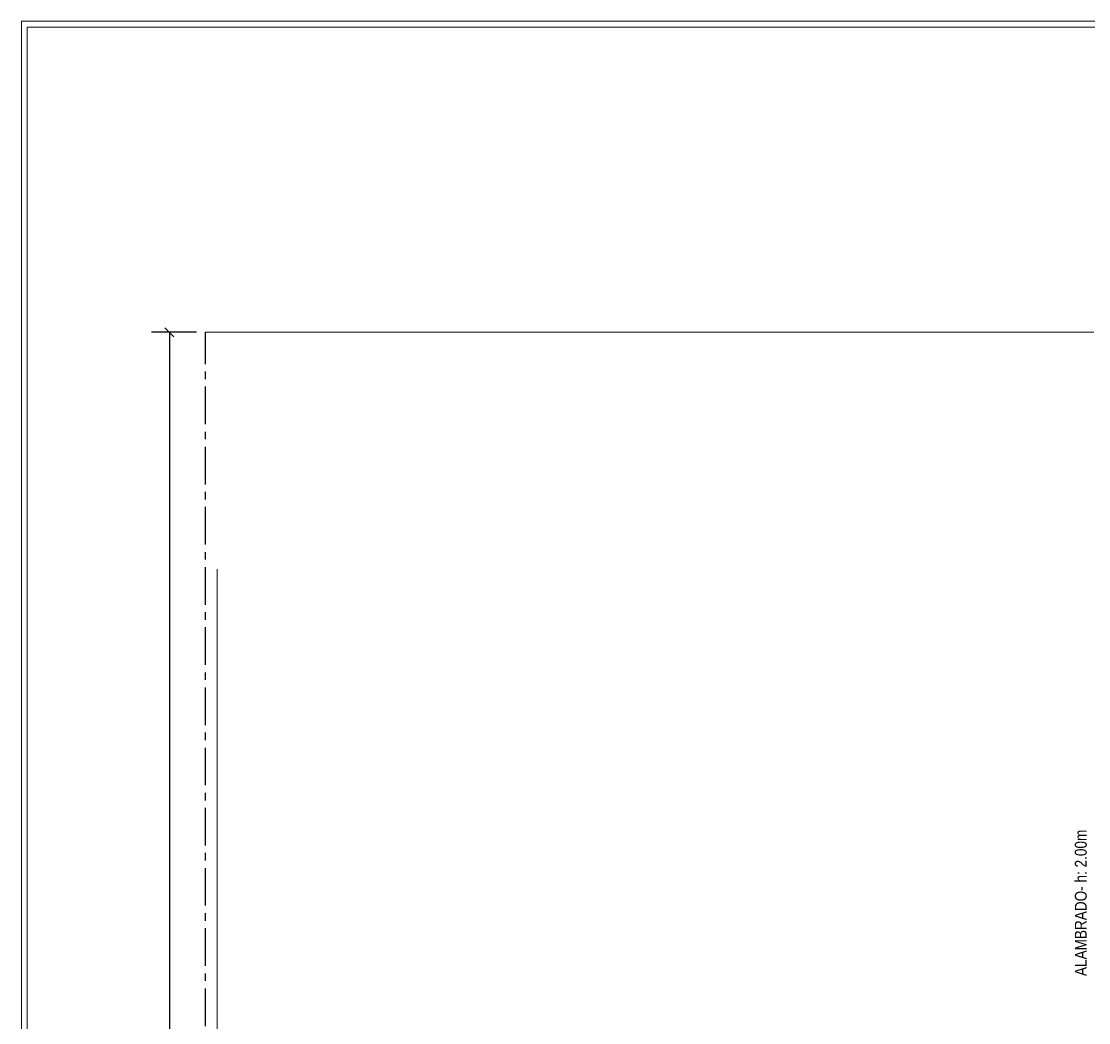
# Model space of a CAD drawing. Header units: millimetres. Extents: x 569 to 671, y 232 to 291.
# Drawn here: x 569.25 to 587.27, y 273.94 to 290.84 of the extents above; entities that cross this region are included whole.
import ezdxf

# ---------------------------------------------------------------- set-up
doc = ezdxf.new("R2010")
doc.units = ezdxf.units.MM
doc.linetypes.add('CENTERX2', pattern=[101.6, 63.5, -12.7, 12.7, -12.7])
for name, color, linetype, lineweight in [('MARCO', 130, 'Continuous', 15), ('Transcr. cotas', 200, 'Continuous', 13), ('Transcr. ejes', 200, 'CENTERX2', 25), ('Transcr. texto', 200, 'Continuous', 25), ('Transcr. vista', 3, 'Continuous', 13), ('Transcr. vista fina', 111, 'Continuous', 15)]:
    doc.layers.add(name, color=color, linetype=linetype, lineweight=lineweight)
doc.styles.add('CARATULA', font='arial.ttf')
doc.styles.add('Cecilia-3', font='ARIALN.TTF', dxfattribs={"height": 0.04})
doc.dimstyles.new('Seba', dxfattribs={"dimscale": 0.3, "dimtxt": 0.7, "dimasz": 0.5, "dimexe": 1, "dimexo": 0.5, "dimgap": 0.3, "dimtad": 0, "dimzin": 1, "dimtxsty": 'CARATULA', "dimblk": 'OBLIQUE', "dimcen": 0.5, "dimclrd": 256, "dimclre": 256, "dimadec": 0, "dimazin": 0, "dimtm": 1e-09, "dimtfac": 1, "dimtmove": 0, "dimatfit": 3, "dimldrblk": 'OBLIQUE', "dimfxl": 1.25, "dimarcsym": 1})

# ---------------------------------------------------------------- blocks, each defined once
blk = doc.blocks.new('_Oblique')
at = {"color": 0, "linetype": 'ByBlock', "lineweight": -2}
blk.add_line((-0.5, -0.5), (0.5, 0.5), dxfattribs=at)
blk = doc.blocks.new('*D111')
at = {"layer": 'Defpoints', "color": 0, "transparency": 16777216}
for p in [(572.355, 285.592), (571.747, 255.592), (572.355, 255.592)]:
    blk.add_point(p, dxfattribs=at)
at = {"layer": 'Transcr. cotas', "lineweight": -2, "transparency": 16777216}
for p, q in [((572.205, 285.592), (571.447, 285.592)), ((571.747, 285.592), (571.747, 271.036)), ((571.747, 255.592), (571.747, 270.148)), ((572.205, 255.592), (571.447, 255.592))]:
    blk.add_line(p, q, dxfattribs=at)
at = {"layer": 'Transcr. cotas', "lineweight": -2, "transparency": 16777216, "xscale": 0.15, "yscale": 0.15, "zscale": 0.15}
for p, rotation in [((571.747, 285.592), 90), ((571.747, 255.592), 270)]:
    blk.add_blockref('_Oblique', p, dxfattribs=dict(at, rotation=rotation))
at = {"layer": 'Transcr. cotas', "color": 0, "transparency": 16777216, "insert": (571.747, 270.592), "char_height": 0.21, "attachment_point": 5, "rotation": 90, "style": 'CARATULA'}
blk.add_mtext('30,00', dxfattribs=at)

msp = doc.modelspace()

# ---------------------------------------------------------------- linework, layer by layer
at = {"layer": 'MARCO'}
msp.add_line((569.247, 290.842), (569.247, 231.642), dxfattribs=at)
msp.add_lwpolyline([(569.247, 231.642), (671.197, 231.642), (671.197, 290.842), (569.247, 290.842)], dxfattribs=at)
msp.add_lwpolyline([(569.347, 231.742), (671.097, 231.742), (671.097, 290.742), (569.347, 290.742)], close=True, dxfattribs=at)
at = {"layer": 'Transcr. ejes', "ltscale": 0.01}
msp.add_line((572.355, 255.592), (572.355, 285.592), dxfattribs=at)
at = {"layer": 'Transcr. vista'}
msp.add_line((572.555, 255.792), (572.555, 281.592), dxfattribs=at)
at = {"layer": 'Transcr. vista fina'}
msp.add_line((572.355, 285.592), (587.355, 285.592), dxfattribs=at)

# ---------------------------------------------------------------- texts
at = {"layer": 'Transcr. texto', "insert": (587.036, 274.724), "char_height": 0.2, "width": 5.90261, "attachment_point": 1, "rotation": 90, "style": 'Cecilia-3'}
msp.add_mtext('ALAMBRADO- h: 2.00m', dxfattribs=at)

# ---------------------------------------------------------------- dimensions: what is measured, and where the dimension line sits
at = {"layer": 'Transcr. cotas'}
dim = msp.add_linear_dim(base=(571.747, 255.592), p1=(572.355, 285.592), p2=(572.355, 255.592), angle=90, dimstyle='Seba', dxfattribs=at)
dim.commit()
dim.dimension.update_dxf_attribs({"geometry": '*D111', "text_midpoint": (571.747, 270.592)})

doc.saveas('drawing.dxf')
